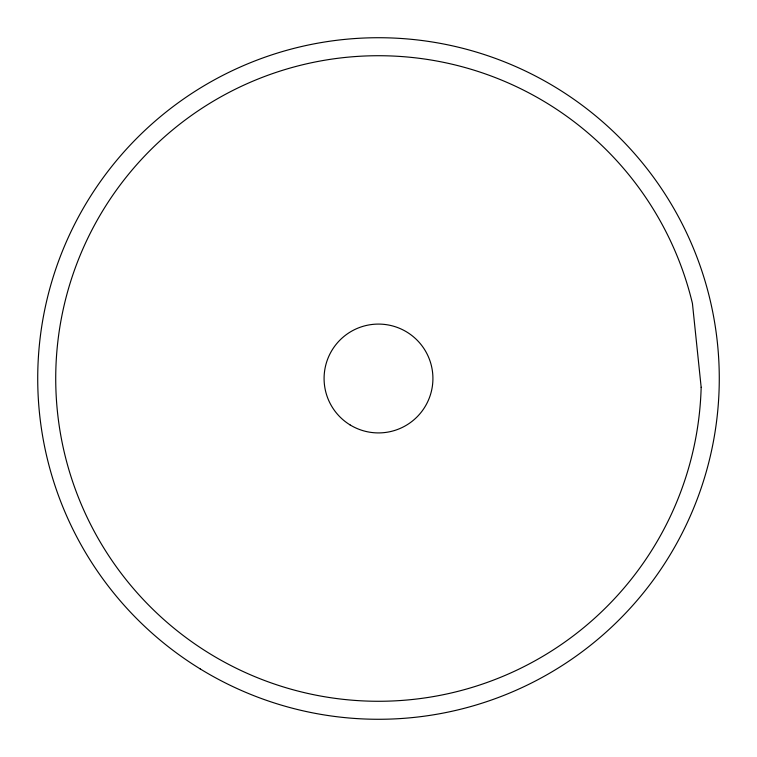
<?xml version="1.0" encoding="UTF-8"?>
<svg xmlns="http://www.w3.org/2000/svg" width="757" height="757" viewBox="0 0 757 757"><rect width="100%" height="100%" fill="white"/><g stroke="black" fill="none" stroke-linecap="round" stroke-linejoin="round"><path stroke-width="1.14" d="M701.162 387.272L692.437 303.462A322.775 322.775 0 0 0 177.819 125.69A322.775 322.775 0 0 0 234.197 667.22A322.775 322.775 0 0 0 701.162 387.272M350.018 424.876A54.428 54.428 0 0 0 432.9 379.976A54.428 54.428 0 0 0 352.582 330.648A54.428 54.428 0 0 0 350.018 424.876M200.16 668.885A340.773 340.773 0 0 0 719.15 387.754A340.773 340.773 0 0 0 216.19 78.86A340.773 340.773 0 0 0 200.16 668.885"/></g></svg>
